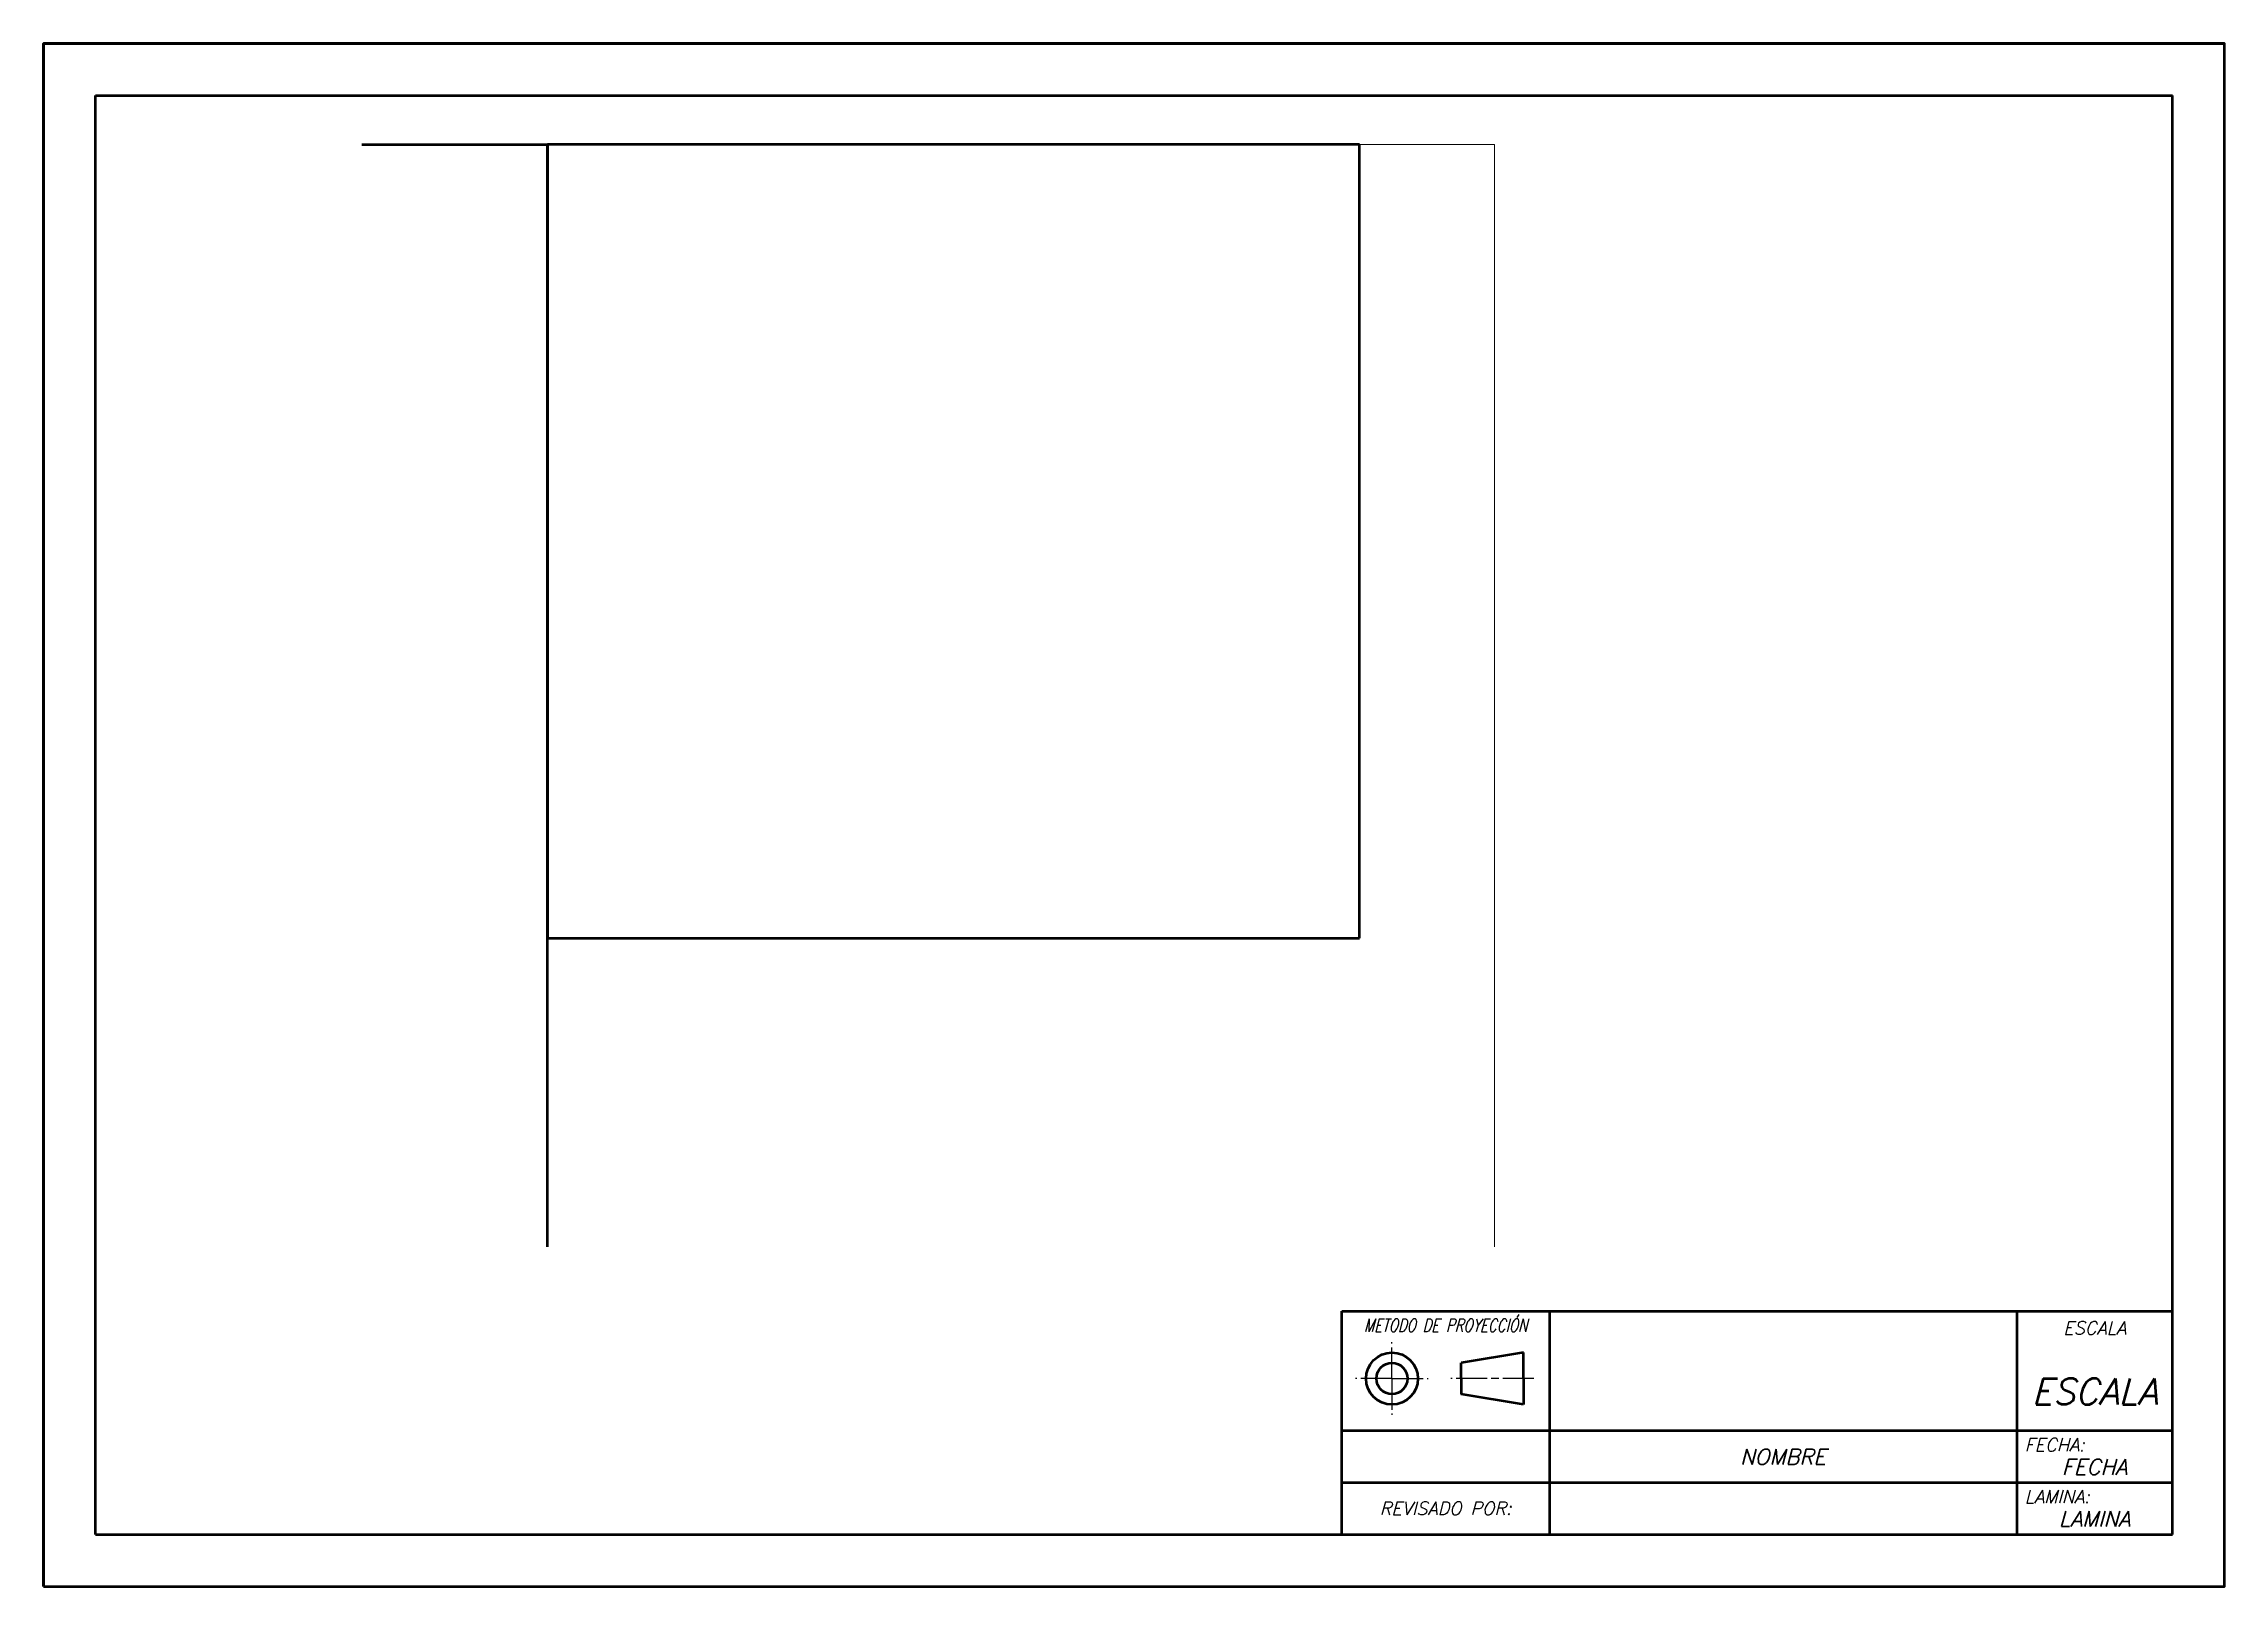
# Paper-space layout 'Planchas' of a CAD drawing. Header units: millimetres. Extents: x 18 to 438, y 16 to 313.
# The model-space entities are those that its viewports show. They can reach past a viewport. Long polylines and large blocks are cut down to what shows.
import ezdxf
from ezdxf.enums import TextEntityAlignment as Align

# ---------------------------------------------------------------- set-up
doc = ezdxf.new("R2010")
doc.units = ezdxf.units.MM
doc.linetypes.add('ACAD_ISO08W100', pattern=[36, 24, -3, 6, -3])
for name, color, linetype, lineweight in [('ACABADO', 7, 'Continuous', 50), ('AUXILIAR', 4, 'Continuous', 9), ('EJES', 1, 'ACAD_ISO08W100', 25), ('HIDDEN', 4, 'Continuous', 9), ('MARCO', 5, 'Continuous', 53), ('TEXTO', 1, 'Continuous', 35)]:
    doc.layers.add(name, color=color, linetype=linetype, lineweight=lineweight)
doc.layers.get('HIDDEN').off()
doc.styles.add('COMP', font='romans.shx', dxfattribs={"width": 0.75, "oblique": 15})
doc.styles.add('NORMAL', font='romans.shx', dxfattribs={"oblique": 15})

msp = doc.modelspace()

# ---------------------------------------------------------------- linework, layer by layer
at = {"layer": 'ACABADO'}
for p, q in [((1209.78, -1818.35), (1973.78, -1818.35)), ((1973.78, -1818.35), (1973.78, -2582.35)), ((2755.78, -1818.35), (1973.78, -1818.35)), ((1973.78, -3018.35), (1973.78, -1818.35)), ((2755.78, -2582.35), (2755.78, -1818.35)), ((1973.78, -2582.35), (2755.78, -2582.35))]:
    msp.add_line(p, q, dxfattribs=at)
at = {"layer": 'AUXILIAR'}
msp.add_lwpolyline([(2885.78, -1818.35), (2885.78, -3953.35), (445.78, -3953.35), (445.78, -1818.35)], close=True, dxfattribs=at)

psp = doc.layouts.new('Planchas')

# ---------------------------------------------------------------- linework, layer by layer
at = {"layer": 'ACABADO'}
for p, q in [((302.85, 60.68), (290.85, 58.68)), ((302.85, 55.68), (302.85, 60.68)), ((290.85, 55.68), (290.85, 58.68)), ((290.85, 55.68), (290.85, 52.68)), ((302.85, 55.68), (302.85, 50.68)), ((302.85, 50.68), (290.85, 52.68))]:
    psp.add_line(p, q, dxfattribs=at)
for radius in [5, 3]:
    psp.add_circle((277.5, 55.68), radius, dxfattribs=at)
at = {"layer": 'EJES', "ltscale": 0.25}
for p, q in [((277.5, 55.68), (277.5, 62.68)), ((277.5, 55.68), (270.5, 55.68)), ((277.5, 55.68), (284.5, 55.68)), ((277.5, 55.68), (277.5, 48.68)), ((304.85, 55.68), (288.85, 55.68))]:
    psp.add_line(p, q, dxfattribs=at)
at = {"layer": 'MARCO'}
for p, q in [((17.82, 312.68), (437.82, 312.68)), ((17.82, 15.68), (17.82, 312.68)), ((437.82, 15.68), (437.82, 312.68)), ((27.82, 302.68), (427.82, 302.68)), ((27.82, 25.68), (27.82, 302.68)), ((427.82, 25.68), (427.82, 302.68)), ((267.82, 68.68), (427.82, 68.68)), ((267.82, 25.68), (267.82, 68.68)), ((307.82, 68.68), (307.82, 25.68)), ((397.82, 68.68), (397.82, 25.68)), ((267.82, 45.68), (427.82, 45.68)), ((267.82, 35.68), (427.82, 35.68)), ((27.82, 25.68), (427.82, 25.68)), ((17.82, 15.68), (437.82, 15.68))]:
    psp.add_line(p, q, dxfattribs=at)
psp.add_lwpolyline([(17.82, 15.68), (437.82, 15.68), (437.82, 312.68), (17.82, 312.68)], close=True, dxfattribs=at)

# ---------------------------------------------------------------- texts
at = {"layer": 'TEXTO', "char_height": 2.5}
for s, insert, width, attachment_point, style in [('METODO DE PROYECCIÓN', (287.82, 67.18), 40, 2, 'COMP'), ('ESCALA', (412.82, 66.68), 30, 2, 'NORMAL'), ('FECHA:', (399.32, 44.18), 30, 1, 'NORMAL'), ('LAMINA:', (399.32, 34.18), 30, 1, 'NORMAL')]:
    psp.add_mtext(s, dxfattribs=dict(at, insert=insert, width=width, attachment_point=attachment_point, style=style))
at = {"layer": 'TEXTO', "insert": (287.82, 30.68), "char_height": 2.5, "attachment_point": 5, "style": 'NORMAL'}
psp.add_mtext_dynamic_manual_height_columns('REVISADO POR:', width=40, gutter_width=12.5, heights=[0], dxfattribs=at)
at = {"layer": 'TEXTO', "style": 'NORMAL', "oblique": 15}
for tag, text, height, p in [('ESCALA', '1:1', 5, (412.82, 50.68)), ('NOMBRE', 'FRANCO RODRIGUEZ, ROSENDO', 3, (352.82, 39.12)), ('FECHA', '2004.09.03', 3, (412.82, 37.18)), ('LAMINA', 'A3 - EV1', 3, (412.82, 27.18))]:
    psp.add_attdef(tag, text=text, height=height, dxfattribs=at).set_placement(p, align=Align.CENTER)

# ---------------------------------------------------------------- viewports
at = {"layer": 'HIDDEN', "view_target_point": (2538.49, -2312.39)}
psp.add_viewport(center=(227.82, 191.85), size=(297.49, 221.6468), view_center_point=(0, -12.9), view_height=1108.2342, dxfattribs=at)

doc.saveas('drawing.dxf')
